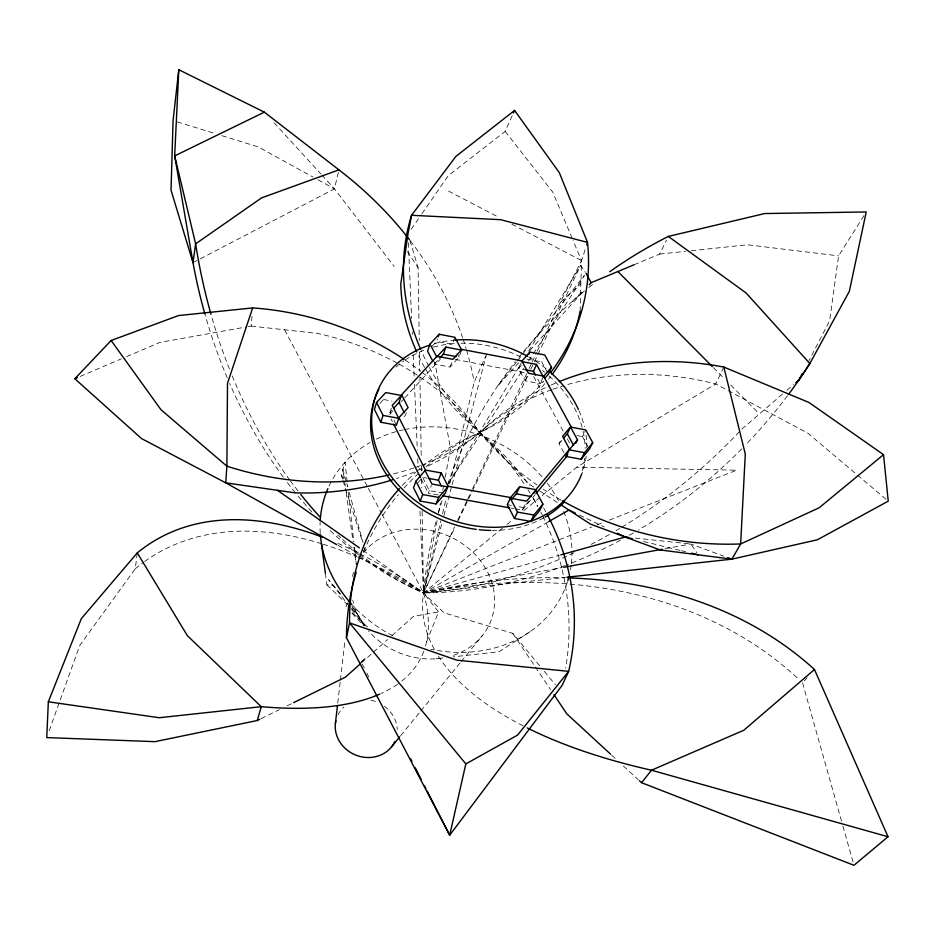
<?xml version="1.0" encoding="UTF-8"?>
<svg xmlns="http://www.w3.org/2000/svg" width="935" height="935" viewBox="0 0 935 935"><rect width="100%" height="100%" fill="white"/><g stroke="black" fill="none" stroke-linecap="round" stroke-linejoin="round"><path stroke-width="0.7" stroke-dasharray="4.67 3.51" d="M580.121 311.168L581.535 260.573L585.813 247.588M248.336 326.595L251.188 326.081L251.971 316.31M337.757 703.085L340.246 681.463M340.41 680.014L344.898 641.094M49.204 730.714L79.709 645.501L135.283 568.737L137.27 552.877M863.928 215.611L838.601 255.851L829.625 320.798L809.009 360.594M425.53 645.991A485.16 178.492 28.1 0 0 423.508 592.919L437.159 520.176M438.492 513.034L440.362 503.053M442.769 490.209L443.576 485.931M445.177 477.376L450.53 448.847L434.787 361.903M192.996 262.606L334.461 188.847L338.61 171.21M434.378 649.416A454.632 195.345 -1.5 0 1 423.508 592.919L440.852 520.783M442.559 513.712L446.299 498.156M449.7 484.014L474.185 382.181L485.546 356.41M426.57 641.889L438.573 611.946L423.508 592.919L442.091 522.607M443.95 515.571L451.745 486.036M452.119 484.634L486.679 353.827M342.526 479.117L341.217 475.003L345.05 462.287L347.75 486.761L346.534 482.624M379.891 403.476L383.549 399.525L384.285 397.2M391.333 408.151L389.077 415.035L393.016 410.734M406.374 412.651L405.509 415.175L401.886 419.16M432.122 346.289L436.657 341.392L437.475 339.019M346.079 606.932L347.434 603.028M461.224 351.291L459.05 357.17L450.062 367.034L434.272 364.042L435.102 361.693M454.889 337.29L452.33 344.384L436.657 341.392M450.062 367.034L452.891 359.309M438.305 494.989L428.335 493.189L431.386 485.347M520.503 363.855L518.551 368.495L525.201 380.837L540.173 383.677L543.831 379.446M525.201 380.837L527.387 375.765M547.735 372.948L541.716 361.915L543.247 358.432M543.247 376.793L540.173 383.677L536.83 377.506M421.966 213.718L448.332 175.616L505.169 131.403L513.409 113.041M539.647 665.767L512.696 633.299L443.903 612.752L423.508 592.919L454.585 526.896M457.694 520.292L467.021 500.494M467.64 499.173L471.988 489.928M472.607 488.608L526.685 373.719M529.175 368.437L531.664 363.154M532.284 361.833L536.632 352.589M537.251 351.268L560.252 302.414L581.535 260.573L573.038 240.388M723.819 367.058L715.742 383.981L576.79 467.173L540.722 496.754M358.397 557.529A499.021 278.665 58.9 0 1 423.508 592.919L455.065 527.153M458.22 520.585L528.263 374.584M530.788 369.325L580.635 265.411L585.228 272.132M515.173 508.839L522.291 510.113L525.996 502.446M563.863 452.598L559.048 443.646L561.409 438.772M634.035 264.78L659.607 254.098L666.456 240.213M587.963 446.731L582.423 436.563L585.766 429.925M448.753 482.822L521.099 363.563M528.637 351.139L580.635 265.411M447.246 485.312L523.799 368.32M528.579 361.003L532.564 354.914M533.371 353.687L584.398 275.696M411.26 229.204L421.147 214.91M516.354 362.137L497.607 386.073L519.042 362.383M517.254 361.003L521.718 355.3M522.607 354.166L584.211 275.533M400.647 735.716L419.908 712.108M420.832 710.986L460.289 662.646M461.2 661.524L482.308 635.671M528.894 501.09L523.518 507.576L516.751 506.349M522.291 510.113L535.171 494.58M559.048 443.646L561.806 440.35M418.109 482.542L422.678 477.341L426.979 478.124M521.309 365.351L518.551 368.495L525.341 369.781M804.392 680.832L807.139 677.746M529.771 350.531L584.34 290.224M391.788 410.313L389.977 412.3L391.262 414.859M434.272 364.042L438.807 359.11M400.916 402.132L403.873 398.906M404.855 397.831L440.362 359.133M572.477 301.199L583.896 289.885M360.08 663.207L365.608 657.924L360.793 662.389M560.252 302.414L580.88 283.866M361.553 662.775L372.387 653.097M373.474 652.127L387.558 639.552M391.882 635.683L413.55 616.34L438.573 611.946M782.525 394.067L741.63 429.282A455.088 344.84 -51.9 0 1 621.132 527.597M786.931 390.281L793.534 384.589M358.444 556.699L423.508 592.919L502.399 528.193M506.91 524.5L512.544 519.872M523.822 510.627L539.6 497.677M530.18 631.592L499.15 651.742L453.183 656.861M359.835 555.822A397.013 283.422 78.3 0 0 423.508 592.919L548.705 521.601M261.134 718.618L279.296 709.677M287.08 705.855L292.269 703.307M80.129 376.454L121.328 358.865M126.634 356.597L159.85 342.409L246.91 326.853M359.683 554.034A416.671 287.933 81.5 0 0 423.508 592.919L591.621 527.036M597.056 524.909L603.835 522.244M609.258 520.117L736.698 470.176L576.79 467.173M359.987 553.836A529.21 273.721 60.4 0 1 423.508 592.919L559.41 555.273M362.967 550.376L423.508 592.919L562.18 567.557M665.112 548.716L690.848 544.006L723.678 556.126M435.944 658.778L443.12 657.983M381.983 514.238L423.508 592.919L565.394 577.386M659.607 254.098L685.542 251.351M691.304 250.732L747.497 244.771L838.601 255.851M325.38 573.377L326.899 584.819L333.351 585.357M635.239 538.092L690.848 544.006L696.902 552.69M251.188 326.081L317.491 333.421A274.504 238.168 2.3 0 1 398.053 363.551M443.693 493.177L429.352 490.594L422.678 477.341M507.284 504.643L511.34 505.379M510.896 508.067L513.747 508.582M383.549 399.525L391.999 401.092M576.93 435.546L582.423 436.563M526.837 359.075L541.716 361.915M455.193 359.426L526.58 372.995M643.549 541.482L680.119 550.399M681.533 550.738L685.752 551.767M177.253 121.889L214.933 133.53M221.911 135.68L258.189 146.888L312.851 176.96M579.408 515.091L604.302 527.001M448.578 191.114L498.928 217.411M511.831 224.155L581.535 260.573M317.935 179.754L334.461 188.847L394.184 266.475M338.026 545.339L357.158 555.986M533.628 487.018L528.754 483.839L479.865 432.601A277.905 244.806 15.7 0 0 421.79 372.048M539.717 490.992L559.2 503.708M886.018 499.255L807.969 433.267L715.742 383.981A276.748 231.506 29.5 0 0 565.301 385.208M611.665 755.164L616.995 760.085M623.4 765.987L638.336 779.743M352.226 612.682L370.692 629.956M326.899 584.819L347.399 604.548M351.502 608.486L357.649 614.412L352.039 607.703M713.265 367.525L724.555 378.874M730.702 385.068L759.419 413.971M351.946 613.196L363.692 625.725M274.084 122.801L320.834 173.933M321.804 174.997L334.461 188.847M340.819 594.298L328.571 579.642L347.201 603.624M544.299 671.365L555.448 684.806M505.169 131.403L552.655 191.967L572.477 239.044M351.63 609.34L364.054 625.328M341.217 475.003L345.775 481.537M512.696 633.299L534.516 665.778M535.323 666.982L550.68 689.831M407.321 251.48L418.074 267.644L419.289 340.574M351.911 605.88L365.246 626.286L351.899 605.681M533.663 376.63L563.256 431.292M567.393 438.912L570.14 443.996M284.614 329.786L364.276 480.695M364.954 481.992L367.677 487.147M368.367 488.444L381.293 512.953M457.028 353.337L459.05 357.17M533.137 498.004L537.742 506.747M362.219 664.072L364.206 667.964M366.859 673.142L368.846 677.033M393.845 420.002L396.44 425.144M391.04 418.938L392.349 421.545M421.136 478.86L428.335 493.189M342.97 480.496L362.675 542.358M409.939 240.54L418.074 267.644M802.557 682.889L842.493 824.6M842.879 826.002L853.959 865.284M346.172 481.303L342.9 469.44L345.95 491.05M349.211 492.336L363.002 542.288M364.545 547.828L365.304 550.61M346.149 492.488L353.079 541.482M353.886 547.244L356.328 564.53L354.423 547.244M348.393 492.523L353.792 541.494M408.35 242.726L411.634 318.601M412.195 331.738L412.323 334.648M413.212 355.078L414.158 376.969M414.474 384.262L417.314 449.922M417.7 458.676L418.074 467.43M419.967 511.211L423.508 592.919A519.72 397.784 -33.4 0 1 799.413 679.897M419.488 352.238L419.803 371.207M419.908 377.039L421.241 457.262M421.393 466.016L421.463 470.399M421.603 479.141L421.755 487.895M422.141 511.235L423.508 592.919A550.247 405.673 -35.8 0 1 564.962 577.807M399.327 364.253A274.504 238.168 2.3 0 1 419.055 376.337M420.247 377.144A274.504 238.168 2.3 0 1 479.865 432.601A269.818 211.088 14 0 0 536.924 484.891M425.343 368.635A246.898 193.264 14.7 0 0 479.865 432.601A299.819 270.238 7.9 0 1 525.528 485.955M424.619 367.373A246.898 193.264 14.7 0 1 417.372 353.243M550.364 376.817A250.451 195.719 14.7 0 1 548.576 379.119M544.848 383.642A250.451 195.719 14.7 0 1 479.865 432.601A252.018 204.321 5.4 0 1 427.213 466.355M551.627 389.743A276.748 231.506 29.5 0 0 479.865 432.601A284.801 234.591 26 0 0 423.356 465.817M552.971 389.252A276.748 231.506 29.5 0 1 563.922 385.629M527.878 489.589A299.819 270.238 7.9 0 1 530.192 493.259M533.184 498.238A299.819 270.238 7.9 0 1 537.473 505.835M540.874 512.275A299.819 270.238 7.9 0 1 542.183 514.869M542.826 516.178A299.819 270.238 7.9 0 1 565.663 668.174M363.633 551.615A280.874 248.722 27.1 0 1 398.263 494.615M404.002 488.023A280.874 248.722 27.1 0 1 422.597 469.721M425.869 466.916A280.874 248.722 27.1 0 1 479.865 432.601A280.196 244.362 19.8 0 1 549.885 385.571M422.117 468.692A252.018 204.321 5.4 0 1 419.534 469.826M414.287 472.035A252.018 204.321 5.4 0 1 396.662 478.51M421.732 465.139A255.687 200.137 16.3 0 0 479.865 432.601A251.585 212.233 8.2 0 0 543.738 381.235M420.423 465.618A255.687 200.137 16.3 0 1 415.128 467.512M413.784 467.967A255.687 200.137 16.3 0 1 393.039 473.998M405.264 360.104A277.905 244.806 15.7 0 1 420.645 371.16M429.457 367.502A248.009 206.331 24.1 0 0 479.865 432.601A303.676 257.674 4.5 0 1 529.479 485.697M428.768 366.216A248.009 206.331 24.1 0 1 421.206 350.59M551.206 384.986A280.196 244.362 19.8 0 1 557.844 382.158M561.152 500.143A269.818 211.088 14 0 1 542.779 488.865M543.632 507.892A303.676 257.674 4.5 0 1 545.76 511.737M402.284 485.44A284.801 234.591 26 0 1 415.689 472.327M416.765 471.38A284.801 234.591 26 0 1 422.246 466.717M522.992 725.805A454.632 195.345 -1.5 0 1 438.41 656.218M135.283 568.737A499.021 278.665 58.9 0 1 143.429 562.356M144.621 561.503A499.021 278.665 58.9 0 1 321.804 543.784M323.206 544.228A499.021 278.665 58.9 0 1 357.123 556.968M358.491 553.076A416.671 287.933 81.5 0 1 341.836 538.759M340.831 537.835A416.671 287.933 81.5 0 1 337.804 535.007M297.973 490.933A416.671 287.933 81.5 0 1 290.68 481.28M289.78 480.052A416.671 287.933 81.5 0 1 232.219 375.94M229.437 369.009A416.671 287.933 81.5 0 1 211.38 315.691M410.336 240.833A383.712 331.703 11.8 0 1 462.556 337.5M463.024 338.879A383.712 331.703 11.8 0 1 466.109 348.58M466.518 349.97A383.712 331.703 11.8 0 1 474.185 382.181M787.515 395.704A424.993 343.227 -47.6 0 1 745.779 444.698M741.736 448.858A424.993 343.227 -47.6 0 1 638.395 530.04M633.474 532.927A424.993 343.227 -47.6 0 1 628.297 535.884M620.454 540.196A424.993 343.227 -47.6 0 1 566.832 564.88M565.465 565.406A424.993 343.227 -47.6 0 1 423.508 592.919A464.508 451.301 11.4 0 1 436.458 519.989M438.386 512.953A464.508 451.301 11.4 0 1 442.161 500.412M447.725 483.968A464.508 451.301 11.4 0 1 515.407 361.658M519.019 357.1A464.508 451.301 11.4 0 1 522.688 352.589M523.623 351.455A464.508 451.301 11.4 0 1 584.422 291.054M588.886 287.442A464.508 451.301 11.4 0 1 593.409 283.866M423.777 651.333A485.16 178.492 28.1 0 1 398.591 683.497M397.562 684.233A485.16 178.492 28.1 0 1 381.118 693.513M337.886 543.422A529.21 273.721 60.4 0 1 358.736 553.204M619.847 528.38A455.088 344.84 -51.9 0 1 615.978 530.671M609.491 534.423A455.088 344.84 -51.9 0 1 591.189 544.357M574.078 552.784A455.088 344.84 -51.9 0 1 423.508 592.919M358.619 554.899A397.013 283.422 78.3 0 1 329.143 529.584M311.916 511.971A397.013 283.422 78.3 0 1 296.313 493.937M295.366 492.768A397.013 283.422 78.3 0 1 286.963 482.051M283.317 477.177A397.013 283.422 78.3 0 1 229.613 383.35M227.24 377.833A397.013 283.422 78.3 0 1 204.835 313.821M543.784 517.838A109.886 90.531 22.5 0 1 492.196 530.437M396.101 367.046A109.886 90.531 22.5 0 1 403.99 360.781M405.182 359.963A109.886 90.531 22.5 0 1 426.641 349.246M433.454 347.119A109.886 90.531 22.5 0 1 455.38 343.472M461.002 343.238A109.886 90.531 22.5 0 1 522.244 357.684M542.382 370.424A109.886 90.531 22.5 0 1 544.661 372.224M549.079 375.964A109.886 90.531 22.5 0 1 582.073 427.225M583.078 431.28A109.886 90.531 22.5 0 1 585.123 448.368M584.667 458.162A109.886 90.531 22.5 0 1 581.465 473.215M434.67 343.601A110.213 90.695 22.5 0 1 455.24 340.059M528.649 356.889A110.213 90.695 22.5 0 1 547.314 369.722M578.999 410.687A110.213 90.695 22.5 0 1 584.398 426.57M586.023 435.091A110.213 90.695 22.5 0 1 586.748 449.338M586.187 456.315A110.213 90.695 22.5 0 1 581.757 473.916M363.528 552.725A72.942 63.381 22.9 0 1 478.042 557.774A72.942 63.381 22.9 0 1 451.336 655.973M443.05 657.901A72.942 63.381 22.9 0 1 368.46 630.915M364.089 625.363A72.942 63.381 22.9 0 1 352.799 600.176M352.53 576.416A72.942 63.381 22.9 0 1 353.512 572.337M567.358 582.143A128.668 109.711 22.9 0 1 430.953 649.334M392.805 635.753A128.668 109.711 22.9 0 1 352.939 605.635M320.249 533.371A128.668 109.711 22.9 0 1 320.144 521.999M329.05 486.036A128.668 109.711 22.9 0 1 370.061 442.465M376.349 439.146A128.668 109.711 22.9 0 1 403.312 429.843M404.691 429.551A128.668 109.711 22.9 0 1 542.744 477.703M547.244 483.255A128.668 109.711 22.9 0 1 558.698 501.008M563.641 511.48A128.668 109.711 22.9 0 1 571.951 549.488M571.986 550.949A128.668 109.711 22.9 0 1 571.332 563.875M571.156 565.301A128.668 109.711 22.9 0 1 570.233 570.993M337.909 714.936A31.428 28.553 22.9 0 1 343.916 707M370.879 700.198A31.428 28.553 22.9 0 1 377.354 702.22M384.414 706.241A31.428 28.553 22.9 0 1 397.223 729.522"/><path stroke-width="1.4" d="M322.622 537.239A529.21 273.721 60.4 0 0 137.27 552.877L81.333 618.654L48.34 701.788L46.75 737.586L154.941 741.665L257.242 720.523L259.837 719.249M409.448 239.676A383.712 331.703 11.8 0 0 338.926 169.854L264.336 112.153L178.795 69.716L174.681 155.888L192.996 262.606A397.013 283.422 78.3 0 0 204.835 313.821M178.795 69.716L173.069 120.603L171.035 190.226L192.996 262.606L195.625 243.848L174.681 155.888L264.336 112.153M335.431 723.269L337.418 705.972M547.139 514.308A303.676 257.674 4.5 0 1 568.655 671.342L562.145 685.32L449.7 835.189L346.453 637.682L349.55 622.897A284.801 234.591 26 0 1 399.362 488.643M465.829 763.907L349.55 622.897L456.818 660.168L568.655 671.342L517.569 735.12L465.829 763.907L449.7 835.189L427.166 791.115M257.242 720.523L261.262 706.685L187.362 635.648L137.27 552.877M376.571 402.471L383.034 415.385L398.742 418.296L392.233 405.393L401.36 395.47L385.769 392.56L376.571 402.471L374.397 409.401L380.814 422.258L396.44 425.144L398.976 417.606L408.104 407.602L401.594 394.769L436.996 356.293L452.891 359.309L461.913 349.409L521.777 360.84L528.485 373.24L543.551 376.104L570.911 426.418L567.323 433.758L563.641 438.153M380.814 422.258L383.034 415.385M586.666 244.982L587.519 242.387L559.282 172.613L514.577 110.424L455.906 156.402L411.564 215.284L407.964 233.972L400.776 284.065A246.898 193.264 14.7 0 0 416.776 351.946M393.6 408.338L399.046 402.412L401.594 394.769M404.049 359.297A277.905 244.806 15.7 0 0 252.649 307.931L227.509 383.268L226.878 466.168L225.744 482.834L336.752 544.626M430.018 344.08L436.75 356.995L445.855 347.095L461.656 350.111L454.889 337.29L439.123 334.262L430.018 344.08L427.587 351.174L432.94 361.471M438.305 336.635L439.123 334.262M436.75 356.995L436.996 356.293M439.707 358.128L443.342 354.178L445.855 347.095M461.656 350.111L461.913 349.409M425.437 470.06L415.981 481.151L413.527 487.743L420.189 501.078L436.049 503.918L445.13 493.435L448.029 486.247L441.273 472.935L425.437 470.06L398.976 417.606M420.189 501.078L422.69 494.557L415.981 481.151M441.472 486.212L438.421 480.193L441.273 472.935M436.049 503.918L438.644 497.42L447.772 486.901L431.888 484.026L425.18 470.726M521.485 361.541L529.818 352.086L544.778 354.961L551.51 367.268L543.247 376.793L536.515 364.405L521.485 361.541L521.777 360.84M528.824 354.423L529.818 352.086M535.498 375.04L533.488 371.335L536.515 364.405M543.247 376.793L543.551 376.104M513.409 113.041L514.577 110.424M551.51 367.268L548.401 374.175L544.743 378.394M570.911 426.418L562.601 436.341L569.544 449.186L535.93 489.659L519.685 486.703L510.592 497.56L507.284 504.643L514.472 518.481L530.741 521.403L539.705 510.498L542.896 504.105L535.615 490.314L526.615 501.16L510.288 498.203L517.523 512.1L533.897 515.045L542.896 504.105M511.807 499.243L516.33 493.832L519.685 486.703M514.472 518.481L517.523 512.1M534.364 492.885L535.93 489.659M530.741 521.403L533.897 515.045M575.866 443.155L577.526 439.847L570.584 427.085L585.766 429.925L592.743 442.676L589.342 449.267L581.138 459.249L565.932 456.432L569.544 449.186M581.138 459.249L584.504 452.68L592.743 442.676M795.732 382.695L799.039 379.855L802.359 373.427M566.844 577.222L731.895 559.153L740.649 543.96L745.288 454.094L723.819 367.058A280.196 244.362 19.8 0 0 559.188 381.62M799.039 379.855L809.85 363.516L849.342 291.334L866.231 211.953L764.643 213.554L668.315 236.426A464.508 451.301 11.4 0 0 609.678 271.769M641.539 782.688L651.508 770.218L743.781 730.258L814.478 669.507L888.016 836.743L853.959 865.284L641.539 782.688L639.4 780.725M391.473 746.948L399.724 736.838M577.526 439.847L569.216 449.852L584.504 452.68M565.932 456.432L567.779 454.223M536.094 493.47L567.37 455.742M589.214 284.848L591.154 282.686L634.035 264.78M392.478 479.854A252.018 204.321 5.4 0 1 295.016 492.85L225.744 482.834L141.547 438.585L74.823 378.733L111.136 340.504L178.538 315.551L252.649 307.931M360.489 663.733L345.459 677.15L293.567 702.664M723.819 367.058L809.009 402.494L883.528 454.667L819.224 507.74L740.649 543.96A269.818 211.088 14 0 1 562.414 500.856M548.705 521.601L568.936 510.066L575.481 513.21M74.823 378.733L77.476 377.588M338.926 169.854L261.555 197.893L195.625 243.848A416.671 287.933 81.5 0 0 210.983 314.289M560.813 554.876L625.258 537.029L628.11 537.333M560.416 504.503L590.452 524.114L660.075 549.932L731.895 559.153L817.4 539.775L888.25 501.148L883.528 454.667M563.606 567.288L662.26 549.242M48.34 701.788L159.231 717.729L261.262 706.685A485.16 178.492 28.1 0 0 379.797 694.097M442.571 495.76L509.481 507.81M422.69 494.557L438.644 497.42M516.33 493.832L531.138 496.52M428.405 478.381L438.421 480.193M448.029 486.247L510.592 497.56M443.342 354.178L456.198 356.621M525.341 369.781L533.488 371.335M632.294 538.735L625.258 537.029L617.404 533.266M691.374 553.134L698.41 554.852M888.016 836.743L651.508 770.218A454.632 195.345 -1.5 0 1 527.176 727.921M727.792 557.634L731.895 559.153M277.496 490.314L359.402 547.875M668.315 236.426L746.142 293.029L809.85 363.516A424.993 343.227 -47.6 0 1 788.404 394.535M610.59 754.183L566.844 713.884L553.917 694.635M617.895 271.524L712.248 366.485M111.136 340.504L161.019 409.764L226.878 466.168A255.687 200.137 16.3 0 0 388.773 475.003M586 273.254L591.154 282.686M567.323 433.758L573.517 445.189M410.605 758.706L411.926 761.3M415.245 767.775L421.206 779.439M424.513 785.926L425.846 788.521M399.046 402.412L404.224 412.627M393.658 424.151L420.481 477.563M321.395 543.34L325.38 573.377M580.121 311.168A250.451 195.719 14.7 0 1 552.117 374.503M346.453 637.682A280.874 248.722 27.1 0 1 356.188 572.36M420.633 349.281A248.009 206.331 24.1 0 1 411.564 215.284L500.657 219.678L587.519 242.387A251.585 212.233 8.2 0 1 550.949 372.224M319.899 516.856A416.671 287.933 81.5 0 1 300.754 494.463M567.884 577.888A550.247 405.673 -35.8 0 1 814.478 669.507M581.757 473.916A110.213 90.695 22.5 0 1 410.149 496.45A110.213 90.695 22.5 0 1 429.188 345.26M455.24 340.059A110.213 90.695 22.5 0 1 527.422 356.212M549.535 371.592A110.213 90.695 22.5 0 1 578.403 409.39M564.378 501.966A109.886 90.531 22.5 0 1 545.023 517.137M490.758 530.425A109.886 90.531 22.5 0 1 479.188 529.713M476.301 529.374A109.886 90.531 22.5 0 1 378.967 389.1M351.992 604.606A128.668 109.711 22.9 0 1 320.354 534.797M320.226 520.585A128.668 109.711 22.9 0 1 327.881 488.631M568.959 576.626A128.668 109.711 22.9 0 1 567.79 580.775M394.78 741.654A31.428 28.553 22.9 0 1 357.041 755.562A31.428 28.553 22.9 0 1 335.852 720.803"/></g></svg>
